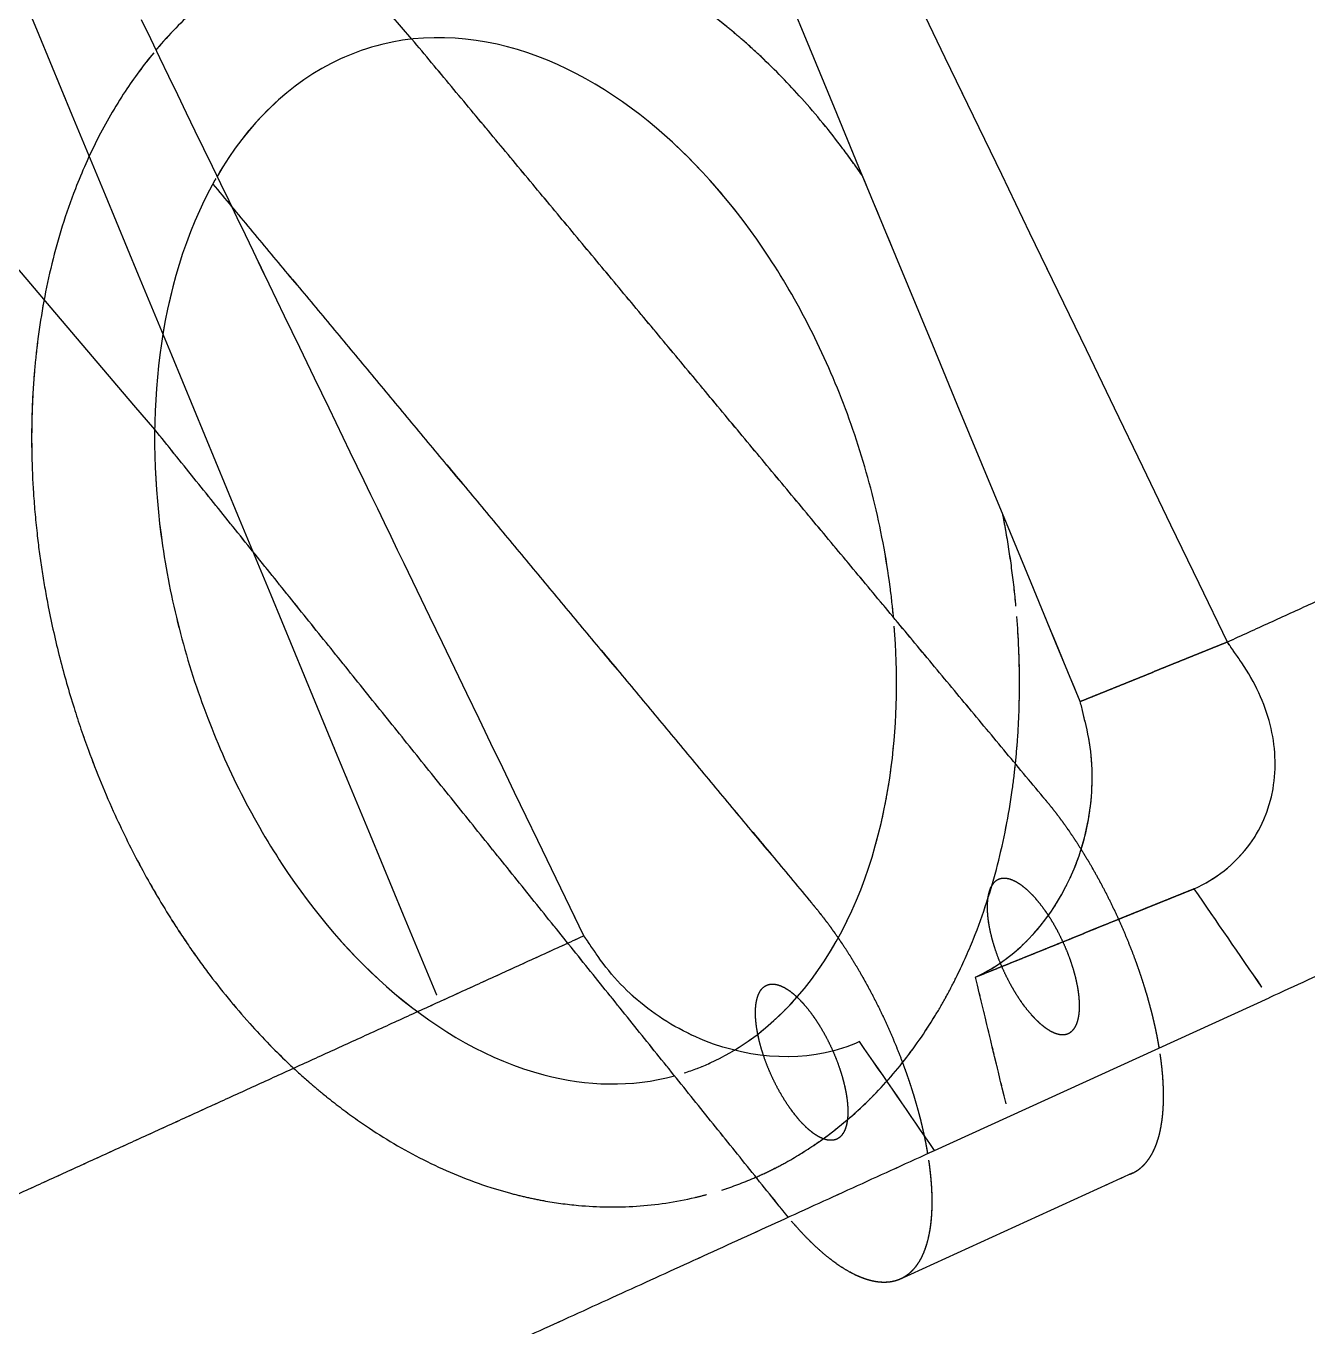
# Model space of a CAD drawing. Extents: x 766778 to 845620, y 133762 to 209800.
# Drawn here: x 801781 to 801989.6, y 192356.1 to 192567.7 of the extents above; entities that cross this region are included whole.
import ezdxf

# ---------------------------------------------------------------- set-up
doc = ezdxf.new("R2010")
doc.units = 0
doc.header["$MEASUREMENT"] = 0
doc.linetypes.add('ACAD_ISO03W100', pattern=[30, 12, -18])
doc.linetypes.add('DASHED', pattern=[0.75, 0.5, -0.25])
doc.layers.get('0').update_dxf_attribs({"color": 1, "linetype": 'CONTINUOUS'})
for name, color, linetype in [('ANCHORS', 255, 'CONTINUOUS'), ('GA', 7, 'CONTINUOUS'), ('Hidden', 253, 'DASHED'), ('HULL SURFACES', 45, 'CONTINUOUS'), ('POCKET', 7, 'CONTINUOUS')]:
    doc.layers.add(name, color=color, linetype=linetype)

# ---------------------------------------------------------------- blocks, each defined once
blk = doc.blocks.new('HAWSEPIPE AND ANCHOR')
at = {"color": 7, "lineweight": 9}
blk.add_line((-39.49, 85.44), (20.34, 85.44), dxfattribs=at)
at = {"layer": 'ANCHORS', "color": 7, "lineweight": 9}
for points, degree in [([(12.39, 142.04), (14.36, 197.75), (16.34, 253.46), (18.32, 309.17)], 3), ([(38.17, 140.89), (36.95, 197.16), (35.72, 253.44), (34.5, 309.71)], 3), ([(-76.89, 140.89), (-77.89, 186.59), (-78.88, 232.3), (-80.49, 306.28)], 3), ([(0.44, 130.38), (-20.68, 207.78), (-41.79, 285.17)], 2), ([(-81.03, 277.17), (-61.01, 203.78), (-40.99, 130.38)], 2), ([(12.39, 142.04), (18.83, 141.75), (25.28, 141.46)], 2), ([(12.39, 142.04), (18.83, 141.75), (25.28, 141.46)], 2), ([(-197.21, 140.89), (-137.05, 140.89), (-76.89, 140.89)], 2), ([(-197.21, 140.89), (-137.05, 140.89), (-76.89, 140.89)], 2), ([(38.17, 140.89), (31.73, 141.17), (25.28, 141.46)], 2), ([(38.17, 140.89), (31.73, 141.17), (25.28, 141.46)], 2), ([(158.49, 140.89), (98.33, 140.89), (38.17, 140.89)], 2), ([(158.49, 140.89), (98.33, 140.89), (38.17, 140.89)], 2), ([(-39.49, 85.44), (-40.74, 92.5), (-41.98, 99.55), (-43.23, 106.61)], 3), ([(-39.49, 85.44), (-40.74, 92.5), (-41.98, 99.55), (-43.23, 106.61)], 3), ([(16.6, 106.61), (9.99, 106.91), (3.37, 107.2)], 2), ([(19.98, 87.5), (18.85, 93.87), (17.73, 100.24), (16.6, 106.61)], 3), ([(19.98, 87.5), (18.85, 93.87), (17.73, 100.24), (16.6, 106.61)], 3), ([(-259.67, 85.44), (-149.58, 85.44), (-39.49, 85.44)], 2), ([(-259.67, 85.44), (-149.58, 85.44), (-39.49, 85.44)], 2), ([(240.52, 85.44), (130.43, 85.44), (20.34, 85.44)], 2), ([(240.52, 85.44), (130.43, 85.44), (20.34, 85.44)], 2), ([(253.57, 30), (141.85, 30), (-253.16, 30)], 2), ([(253.57, 30), (141.85, 30), (-253.16, 30)], 2), ([(253.37, 0), (141.64, 0), (-253.37, 0)], 2)]:
    blk.add_open_spline(points, degree=degree, dxfattribs=at)
for points, knots in [([(2.54, 120.1), (4.52, 122.3), (6.22, 124.7), (9.56, 130.7), (10.91, 134.38), (11.62, 138.07), (11.88, 139.39), (12.13, 140.72), (12.39, 142.04)], [-797.553031, -797.553031, -797.553031, -797.553031, -779.442956, -779.442956, -754.40314, -754.40314, -754.40314, -745.55429, -745.55429, -745.55429, -745.55429]), ([(-43.23, 106.61), (-51.11, 106.61), (-58.94, 110.27), (-67.97, 118.97), (-70.44, 122.28), (-74.22, 129.36), (-75.52, 133.1), (-76.18, 136.85), (-76.42, 138.2), (-76.65, 139.54), (-76.89, 140.89)], [-855.5552, -855.5552, -855.5552, -855.5552, -804.48505, -804.48505, -779.442956, -779.442956, -754.40314, -754.40314, -754.40314, -745.55429, -745.55429, -745.55429, -745.55429]), ([(-43.23, 106.61), (-51.11, 106.61), (-58.94, 110.27), (-67.97, 118.97), (-70.44, 122.28), (-74.22, 129.36), (-75.52, 133.1), (-76.18, 136.85), (-76.42, 138.2), (-76.65, 139.54), (-76.89, 140.89)], [-855.5552, -855.5552, -855.5552, -855.5552, -804.48505, -804.48505, -779.442956, -779.442956, -754.40314, -754.40314, -754.40314, -745.55429, -745.55429, -745.55429, -745.55429]), ([(16.6, 106.61), (24.48, 106.61), (31.02, 110.27), (36.98, 118.97), (38.28, 122.28), (39.57, 129.36), (39.54, 133.1), (38.88, 136.85), (38.65, 138.2), (38.41, 139.54), (38.17, 140.89)], [-855.5552, -855.5552, -855.5552, -855.5552, -804.48505, -804.48505, -779.442956, -779.442956, -754.40314, -754.40314, -754.40314, -745.55429, -745.55429, -745.55429, -745.55429]), ([(16.6, 106.61), (24.48, 106.61), (31.02, 110.27), (36.98, 118.97), (38.28, 122.28), (39.57, 129.36), (39.54, 133.1), (38.88, 136.85), (38.65, 138.2), (38.41, 139.54), (38.17, 140.89)], [-855.5552, -855.5552, -855.5552, -855.5552, -804.48505, -804.48505, -779.442956, -779.442956, -754.40314, -754.40314, -754.40314, -745.55429, -745.55429, -745.55429, -745.55429])]:
    blk.add_open_spline(points, degree=3, knots=knots, dxfattribs=at)
for points, weights, knots in [([(-40.99, 130.38), (-37.17, 117.08), (-38.28, 100.82), (-38.85, 92.44), (-40.74, 85.44)], [1, 0.920064974441, 1, 0.957117861596, 0.960245035912], [1173.268635, 1173.268635, 1173.268635, 1235.663889, 1235.663889, 1269.136598, 1269.136598, 1269.136598]), ([(0.68, 85.44), (2.57, 92.44), (3.14, 100.82), (4.25, 117.08), (0.44, 130.38)], [0.960245035912, 0.957117861596, 1, 0.920064974441, 1], [1326.981686, 1326.981686, 1326.981686, 1360.454396, 1360.454396, 1422.84965, 1422.84965, 1422.84965]), ([(-48.74, 115.16), (-51.75, 126.56), (-56.2, 118.87), (-60.65, 111.18), (-57.65, 99.78), (-54.65, 88.38), (-50.19, 96.07), (-45.74, 103.76), (-48.74, 115.16)], [1, 0.707106781187, 1, 0.707106781187, 1, 0.707106781187, 1, 0.707106781187, 1], [0, 0, 0, 43.196899, 43.196899, 86.393798, 86.393798, 129.590697, 129.590697, 172.787596, 172.787596, 172.787596]), ([(-48.74, 115.16), (-51.75, 126.56), (-56.2, 118.87), (-60.65, 111.18), (-57.65, 99.78), (-54.65, 88.38), (-50.19, 96.07), (-45.74, 103.76), (-48.74, 115.16)], [1, 0.707106781187, 1, 0.707106781187, 1, 0.707106781187, 1, 0.707106781187, 1], [0, 0, 0, 43.196899, 43.196899, 86.393798, 86.393798, 129.590697, 129.590697, 172.787596, 172.787596, 172.787596]), ([(-7.32, 115.16), (-4.31, 103.76), (-8.77, 96.07), (-13.22, 88.38), (-16.23, 99.78), (-19.23, 111.18), (-14.78, 118.87), (-10.32, 126.56), (-7.32, 115.16)], [1, 0.707106781187, 1, 0.707106781187, 1, 0.707106781187, 1, 0.707106781187, 1], [-172.787596, -172.787596, -172.787596, -129.590697, -129.590697, -86.393798, -86.393798, -43.196899, -43.196899, 0, 0, 0]), ([(-7.32, 115.16), (-4.31, 103.76), (-8.77, 96.07), (-13.22, 88.38), (-16.23, 99.78), (-19.23, 111.18), (-14.78, 118.87), (-10.32, 126.56), (-7.32, 115.16)], [1, 0.707106781187, 1, 0.707106781187, 1, 0.707106781187, 1, 0.707106781187, 1], [-172.787596, -172.787596, -172.787596, -129.590697, -129.590697, -86.393798, -86.393798, -43.196899, -43.196899, 0, 0, 0])]:
    blk.add_rational_spline(points, weights, degree=2, knots=knots, dxfattribs=at)
blk.add_rational_spline([(-65.65, 85.44), (-65.87, 86.25), (-66.07, 87.08)], [0.990389738679, 0.994864998408, 1], degree=2, dxfattribs=at)
at = {"layer": 'Hidden', "color": 7, "lineweight": 9}
blk.add_line((-11.78, 68.72), (-53.49, 68.72), dxfattribs=at)
at = {"layer": 'Hidden', "color": 7, "lineweight": 9, "ltscale": 150}
for points in [[(-41.79, 285.17), (-161.87, 695.25, -449.88), (-206.08, 857.29, -449.88)], [(-106.21, 244.8), (-224.34, 659.1, -449.88), (-266.45, 824.57, -449.88)], [(-66.07, 87.08), (-86.14, 165.94), (-106.21, 244.8)]]:
    blk.add_open_spline(points, degree=2, dxfattribs=at)
at = {"layer": 'Hidden', "color": 7, "lineweight": 9}
for points, degree in [([(-102.68, 142.04), (-100.01, 217.1), (-97.35, 292.16), (-94.69, 367.22)], 3), ([(-102.68, 142.04), (-100.01, 217.1), (-97.35, 292.16), (-94.69, 367.22)], 3), ([(-25.76, 87.5), (-24.42, 94.44), (-23.08, 101.38), (-21.74, 108.32)], 3), ([(-25.76, 87.5), (-24.42, 94.44), (-23.08, 101.38), (-21.74, 108.32)], 3), ([(-21.74, 108.32), (-12.15, 107.9), (-2.57, 107.47)], 2), ([(-21.74, 108.32), (-12.15, 107.9), (-2.57, 107.47)], 2), ([(16.6, 106.61), (7.02, 107.04), (-2.57, 107.47)], 2), ([(0.83, 107.32), (-0.87, 107.39), (-2.57, 107.47)], 2)]:
    blk.add_open_spline(points, degree=degree, dxfattribs=at)
at = {"layer": 'Hidden', "color": 7, "lineweight": 9, "ltscale": 150}
for points, knots in [([(-80.93, 300.57), (-83.28, 299.43), (-85.56, 298.16), (-90.31, 295.19), (-92.77, 293.44), (-97.41, 289.74), (-99.61, 287.78), (-104.79, 282.73), (-107.63, 279.54), (-112.83, 272.95), (-115.2, 269.54), (-117.92, 265.18), (-118.47, 264.27), (-119.54, 262.44), (-120.07, 261.53), (-121.6, 258.76), (-122.57, 256.89), (-125.33, 251.24), (-126.98, 247.42), (-129.28, 241.36), (-130.05, 239.15), (-131.38, 235.08), (-131.94, 233.22), (-132.99, 229.49), (-133.48, 227.61), (-134.59, 222.96), (-135.17, 220.18), (-136.18, 214.61), (-136.6, 211.82), (-137.25, 206.62), (-137.49, 204.22), (-137.67, 201.81)], [1243.618412, 1243.618412, 1243.618412, 1243.618412, 1255.431724, 1255.431724, 1269.263858, 1269.263858, 1283.095992, 1283.095992, 1303.645886, 1303.645886, 1324.195781, 1324.195781, 1329.552134, 1329.552134, 1334.908487, 1334.908487, 1345.621193, 1345.621193, 1367.046605, 1367.046605, 1379.254997, 1379.254997, 1389.494455, 1389.494455, 1399.733912, 1399.733912, 1414.816923, 1414.816923, 1429.899933, 1429.899933, 1442.823703, 1442.823703, 1442.823703, 1442.823703]), ([(-80.26, 277.74), (-80.33, 277.69), (-80.41, 277.63), (-88.46, 271.78), (-95.13, 263.95), (-105.56, 247.19), (-109.53, 238.07), (-113.8, 224.14), (-114.95, 219.41), (-116.74, 209.89), (-117.36, 205.09), (-117.73, 200.3), (-118.09, 195.51), (-118.19, 190.71), (-117.86, 181.19), (-117.42, 176.45), (-115.27, 162.53), (-112.68, 153.41), (-104.8, 136.65), (-99.32, 128.82), (-86.59, 118.42), (-80.08, 115.22), (-72.93, 114.04)], [1263.184811, 1263.184811, 1263.184811, 1263.184811, 1263.729597, 1263.729597, 1324.277512, 1324.277512, 1383.442572, 1383.442572, 1413.131332, 1413.131332, 1442.823703, 1442.823703, 1442.823703, 1472.516074, 1472.516074, 1502.204834, 1502.204834, 1561.369894, 1561.369894, 1621.917808, 1621.917808, 1669.877587, 1669.877587, 1669.877587, 1669.877587]), ([(-137.67, 201.81), (-137.96, 198.01), (-138.1, 194.2), (-138.1, 187.23), (-138, 184.06), (-137.59, 177.74), (-137.27, 174.58), (-136.62, 169.67), (-136.35, 167.92), (-135.73, 164.41), (-135.39, 162.66), (-134.25, 157.41), (-133.33, 153.93), (-131.31, 147.45), (-130.24, 144.46), (-128.53, 140.27), (-128, 139.03), (-127.02, 136.88), (-126.58, 135.96), (-125.68, 134.13), (-125.21, 133.21), (-123.76, 130.48), (-122.72, 128.67), (-119.74, 123.87), (-117.65, 120.91), (-113.02, 115.22), (-110.47, 112.49), (-106.88, 109.23), (-106.09, 108.53), (-104.55, 107.26), (-103.81, 106.67), (-102.3, 105.52), (-101.54, 104.96), (-99.19, 103.33), (-97.58, 102.31), (-93.2, 99.81), (-90.35, 98.46), (-84.39, 96.19), (-81.28, 95.29), (-77.45, 94.52), (-76.82, 94.41), (-76.19, 94.3)], [1442.823703, 1442.823703, 1442.823703, 1442.823703, 1463.271666, 1463.271666, 1480.309376, 1480.309376, 1497.347085, 1497.347085, 1506.870436, 1506.870436, 1516.393788, 1516.393788, 1535.44049, 1535.44049, 1552.096677, 1552.096677, 1559.088473, 1559.088473, 1564.369566, 1564.369566, 1569.650658, 1569.650658, 1580.212843, 1580.212843, 1598.176497, 1598.176497, 1616.140152, 1616.140152, 1621.120556, 1621.120556, 1625.516679, 1625.516679, 1629.912802, 1629.912802, 1638.705047, 1638.705047, 1652.908694, 1652.908694, 1667.11234, 1667.11234, 1669.877587, 1669.877587, 1669.877587, 1669.877587])]:
    blk.add_open_spline(points, degree=3, knots=knots, dxfattribs=at)
at = {"layer": 'Hidden', "color": 7, "lineweight": 9}
for points, knots in [([(-71.28, 113.8), (-69.81, 113.63), (-68.31, 113.53), (-66.79, 113.53), (-57.2, 113.53), (-48.01, 117.13), (-31.93, 128.82), (-25.26, 136.65), (-15.96, 151.6), (-12.66, 158.58), (-10.05, 165.74)], [1673.543918, 1673.543918, 1673.543918, 1673.543918, 1683.29432, 1683.29432, 1683.29432, 1744.670832, 1744.670832, 1805.218746, 1805.218746, 1851.441707, 1851.441707, 1851.441707, 1851.441707]), ([(-73.66, 93.94), (-71.82, 93.72), (-69.96, 93.59), (-67.09, 93.53), (-66.09, 93.53), (-64.1, 93.59), (-63.12, 93.64), (-60.17, 93.88), (-58.23, 94.13), (-53.12, 95.05), (-50.01, 95.87), (-44.02, 97.93), (-41.13, 99.17), (-35.59, 101.98), (-32.93, 103.56), (-29.4, 105.94), (-28.43, 106.63), (-26.53, 108.04), (-25.6, 108.76), (-22.87, 110.98), (-21.13, 112.52), (-16.35, 117.07), (-13.49, 120.21), (-8.25, 126.71), (-5.86, 130.07), (-2.87, 134.75), (-2.09, 136.03), (-0.59, 138.6), (0.14, 139.89), (2.25, 143.81), (3.55, 146.45), (6.23, 152.35), (7.55, 155.62), (8.75, 158.9)], [1673.543918, 1673.543918, 1673.543918, 1673.543918, 1681.4649, 1681.4649, 1685.667012, 1685.667012, 1689.869125, 1689.869125, 1698.273349, 1698.273349, 1712.344034, 1712.344034, 1726.41472, 1726.41472, 1740.485405, 1740.485405, 1745.954522, 1745.954522, 1751.423639, 1751.423639, 1762.361873, 1762.361873, 1782.729492, 1782.729492, 1803.09711, 1803.09711, 1810.633693, 1810.633693, 1818.170276, 1818.170276, 1833.243441, 1833.243441, 1851.441707, 1851.441707, 1851.441707, 1851.441707]), ([(-21.74, 108.32), (-13.86, 108.32), (-5.98, 111.92), (3.17, 120.48), (5.68, 123.74), (9.56, 130.7), (10.91, 134.38), (11.62, 138.07), (11.88, 139.39), (12.13, 140.72), (12.39, 142.04)], [-855.5552, -855.5552, -855.5552, -855.5552, -804.48505, -804.48505, -779.442956, -779.442956, -754.40314, -754.40314, -754.40314, -745.55429, -745.55429, -745.55429, -745.55429]), ([(-21.74, 108.32), (-13.86, 108.32), (-5.98, 111.92), (0.72, 118.19), (1.26, 118.73), (1.79, 119.29)], [-855.5552, -855.5552, -855.5552, -855.5552, -804.48505, -804.48505, -799.805198, -799.805198, -799.805198, -799.805198])]:
    blk.add_open_spline(points, degree=3, knots=knots, dxfattribs=at)
at = {"layer": 'Hidden', "color": 7, "lineweight": 9, "ltscale": 150}
blk.add_rational_spline([(-41.02, 84.42), (-42.57, 79.07), (-44.73, 75.34), (-50.07, 66.12), (-56.38, 69.58), (-62.03, 72.69), (-65.43, 84.64)], [0.960959239448, 0.966118535323, 1, 0.920064974441, 1, 0.927746128115, 0.986113894639], degree=2, knots=[1271.61213, 1271.61213, 1271.61213, 1298.059142, 1298.059142, 1360.454396, 1360.454396, 1416.853936, 1416.853936, 1416.853936], dxfattribs=at)
at = {"layer": 'Hidden', "color": 7, "lineweight": 9}
blk.add_rational_spline([(-12.19, 68.73), (-7.33, 68.39), (-3.31, 75.34), (-1.13, 79.1), (0.43, 84.52)], [0.971541486515, 0.938585201229, 1, 0.965803939064, 0.960865905516], degree=2, knots=[1250.120308, 1250.120308, 1250.120308, 1298.059142, 1298.059142, 1324.75172, 1324.75172, 1324.75172], dxfattribs=at)
at = {"layer": 'HULL SURFACES', "color": 7, "lineweight": 9}
for points, knots in [([(15.66, 234.35), (15.64, 234.47), (15.62, 234.59), (15.3, 236.43), (14.96, 238.14), (13.83, 243.28), (12.94, 246.69), (10.94, 253.08), (9.88, 256.06), (8.18, 260.22), (7.66, 261.44), (6.73, 263.49), (6.34, 264.32), (5.53, 265.98), (5.12, 266.81), (3.83, 269.28), (2.91, 270.92), (0.09, 275.62), (-1.97, 278.64), (-6.56, 284.46), (-9.09, 287.25), (-12.95, 290.88), (-14.05, 291.86), (-15.8, 293.3), (-16.41, 293.79), (-17.65, 294.75), (-18.28, 295.22), (-20.2, 296.59), (-21.52, 297.47), (-25.56, 299.93), (-28.38, 301.38), (-34.3, 303.84), (-37.4, 304.84), (-43.82, 306.32), (-47.13, 306.8), (-51.39, 307.03), (-52.28, 307.05), (-53.89, 307.07), (-54.62, 307.06), (-56.06, 307.02), (-56.78, 306.98), (-58.92, 306.84), (-60.34, 306.69), (-64.93, 306.05), (-68.03, 305.36), (-74.03, 303.55), (-76.93, 302.44), (-79.94, 301.05), (-80.16, 300.94), (-80.37, 300.84)], [1025.783403, 1025.783403, 1025.783403, 1025.783403, 1026.428164, 1026.428164, 1035.751231, 1035.751231, 1054.397363, 1054.397363, 1070.984846, 1070.984846, 1077.890873, 1077.890873, 1082.658896, 1082.658896, 1087.42692, 1087.42692, 1096.962966, 1096.962966, 1115.168416, 1115.168416, 1133.373866, 1133.373866, 1140.336027, 1140.336027, 1143.981132, 1143.981132, 1147.626237, 1147.626237, 1154.916447, 1154.916447, 1169.275657, 1169.275657, 1183.634867, 1183.634867, 1197.994077, 1197.994077, 1201.740465, 1201.740465, 1204.789179, 1204.789179, 1207.837893, 1207.837893, 1213.935322, 1213.935322, 1227.767456, 1227.767456, 1241.59959, 1241.59959, 1242.689251, 1242.689251, 1242.689251, 1242.689251]), ([(-9.57, 167.07), (-9.02, 168.64), (-8.51, 170.22), (-6.59, 176.45), (-5.44, 181.19), (-3.66, 190.71), (-3.03, 195.51), (-2.66, 200.3), (-2.3, 205.09), (-2.2, 209.89), (-2.53, 219.41), (-2.97, 224.14), (-5.13, 238.07), (-7.71, 247.19), (-15.59, 263.95), (-21.07, 271.78), (-35.37, 283.47), (-44.02, 287.06), (-53.61, 287.06), (-62.95, 287.06), (-71.93, 283.64), (-79.88, 278.01)], [892.413097, 892.413097, 892.413097, 892.413097, 902.501338, 902.501338, 932.190098, 932.190098, 961.882469, 961.882469, 961.882469, 991.574839, 991.574839, 1021.263599, 1021.263599, 1080.428659, 1080.428659, 1140.976574, 1140.976574, 1202.353086, 1202.353086, 1202.353086, 1262.218067, 1262.218067, 1262.218067, 1262.218067])]:
    blk.add_open_spline(points, degree=3, knots=knots, dxfattribs=at)
at = {"layer": 'POCKET', "color": 7, "lineweight": 9}
blk.add_open_spline([(9.3, 160.45), (9.99, 162.43), (10.64, 164.42), (11.85, 168.4), (12.41, 170.4), (13.14, 173.26), (13.35, 174.1), (13.55, 174.95)], degree=3, knots=[892.413097, 892.413097, 892.413097, 892.413097, 903.36919, 903.36919, 914.325282, 914.325282, 918.945226, 918.945226, 918.945226, 918.945226], dxfattribs=at)
blk = doc.blocks.new('bl2')
at = {"layer": 'GA', "color": 252, "lineweight": 0, "ltscale": 0.25}
blk.add_open_spline([(803136.95, 192478.74), (803136.81, 192494.72), (803136.22, 192510.78), (803133.91, 192542.67), (803132.17, 192558.64), (803128.44, 192582.36), (803127, 192590.24), (803123.7, 192605.94), (803121.84, 192613.73), (803117.65, 192629.22), (803115.33, 192636.87), (803110.19, 192652.1), (803107.41, 192659.56), (803104.39, 192667.02), (803102.56, 192671.52), (803100.66, 192676), (803096.67, 192684.86), (803094.58, 192689.24), (803090.18, 192697.91), (803087.88, 192702.19), (803083, 192710.61), (803080.45, 192714.73), (803072.34, 192726.94), (803066.51, 192734.59), (803056.92, 192745.67), (803053.64, 192749.25), (803046.86, 192756.23), (803043.38, 192759.63), (803039.83, 192762.95), (803035.59, 192766.92), (803031.22, 192770.79), (803022.37, 192778.32), (803017.84, 192782.01), (803008.7, 192789.18), (803004.05, 192792.7), (802994.66, 192799.56), (802989.91, 192802.93), (802975.55, 192812.8), (802965.74, 192819.14), (802945.96, 192831.31), (802935.89, 192837.2), (802925.74, 192842.85), (802912.83, 192850.06), (802899.86, 192856.86), (802873.35, 192869.92), (802860.01, 192876.09), (802832.97, 192887.87), (802819.33, 192893.46), (802791.88, 192904.16), (802778.04, 192909.28), (802764.16, 192914.2), (802754.61, 192917.58), (802745.03, 192920.88), (802725.81, 192927.31), (802716.18, 192930.45), (802687.27, 192939.66), (802667.76, 192945.58), (802628.94, 192956.85), (802609.33, 192962.29), (802570.23, 192972.64), (802550.51, 192977.62), (802530.84, 192982.33), (802489.57, 192992.21), (802448.1, 193001), (802364.68, 193016.66), (802322.84, 193023.5), (802280.84, 193029.49), (802268.74, 193031.22), (802256.64, 193032.87), (802232.41, 193036.03), (802220.28, 193037.53), (802196.02, 193040.4), (802183.88, 193041.76), (802159.58, 193044.35), (802147.43, 193045.58), (802123.11, 193047.93), (802110.94, 193049.05), (802086.61, 193051.2), (802074.43, 193052.22), (802050.08, 193054.2), (802037.9, 193055.16), (802013.54, 193057), (802001.36, 193057.9), (801989.17, 193058.77), (801970.1, 193060.13), (801951.02, 193061.44), (801912.86, 193063.94), (801893.78, 193065.13), (801855.61, 193067.42), (801836.52, 193068.51), (801798.33, 193070.58), (801779.23, 193071.56), (801741.04, 193073.42), (801721.94, 193074.29), (801683.73, 193075.91), (801664.62, 193076.66), (801607.3, 193078.73), (801569.07, 193079.85), (801530.84, 193080.68), (801364.13, 193084.26), (801197.45, 193082.02), (801030.84, 193076.05), (800863.94, 193070.08), (800697.28, 193060.37), (800530.84, 193046.69), (800363.98, 193032.98), (800197.17, 193015.27), (800030.84, 192996.34), (799864.06, 192977.37), (799697.41, 192957.14), (799530.84, 192936.48), (799364.14, 192915.81), (799197.51, 192894.72), (799030.84, 192873.85), (798864.22, 192852.99), (798697.57, 192832.36), (798530.84, 192812.4), (798364.21, 192792.44), (798197.5, 192773.15), (798030.84, 192753.52), (797947.51, 192743.7), (797864.19, 192733.79), (797697.54, 192714.13), (797614.2, 192704.37), (797530.84, 192694.84), (797364.26, 192675.8), (797197.57, 192657.69), (797030.84, 192640.05), (796864.23, 192622.42), (796697.57, 192605.27), (796530.84, 192588.9), (796364.25, 192572.54), (796197.57, 192556.96), (796030.84, 192542.19), (795864.21, 192527.43), (795697.51, 192513.48), (795530.84, 192499.29), (795364.18, 192485.11), (795197.54, 192470.69), (795030.84, 192457.12), (794864.25, 192443.56), (794697.58, 192430.85), (794530.84, 192419.47), (794364.23, 192408.1), (794197.53, 192398.05), (794030.84, 192388.05), (793864.16, 192378.05), (793697.47, 192368.09), (793530.84, 192357.33), (793364.11, 192346.56), (793197.44, 192334.98), (793030.84, 192322.47), (792864.15, 192309.96), (792697.53, 192296.52), (792530.84, 192284.1), (792364.25, 192271.69), (792197.57, 192260.3), (792030.84, 192250.13), (791864.23, 192239.97), (791697.54, 192231.02), (791530.84, 192222.53), (791485.71, 192220.24), (791440.57, 192217.97), (791350.3, 192213.52), (791305.16, 192211.33), (791169.75, 192204.87), (791079.46, 192200.71), (790989.17, 192196.65), (790929.78, 192193.98), (790870.39, 192191.35), (790751.6, 192186.11), (790692.2, 192183.5), (790514.02, 192175.64), (790395.23, 192170.36), (790276.46, 192164.91), (787981.99, 192164.97), (785687.53, 192165.03), (783393.07, 192165.08), (783324.69, 192165.55), (783256.31, 192166), (783119.55, 192166.84), (783051.17, 192167.24), (782914.41, 192168.01), (782846.03, 192168.39), (782743.45, 192168.96), (782709.26, 192169.16), (782640.88, 192169.56), (782606.69, 192169.78), (782572.5, 192170.01), (782527.36, 192170.31), (782482.22, 192170.64), (782391.95, 192171.37), (782346.81, 192171.77), (782256.53, 192172.61), (782211.39, 192173.07), (782121.11, 192174.01), (782075.98, 192174.5), (782030.84, 192175), (781864.17, 192176.85), (781697.51, 192178.79), (781530.84, 192180.46), (781364.17, 192182.13), (781197.5, 192183.53), (781030.84, 192185.45), (780864.16, 192187.37), (780697.49, 192189.81), (780530.84, 192193.29), (780364.15, 192196.78), (780197.47, 192201.3), (780030.84, 192206.91), (779864.14, 192212.52), (779697.47, 192219.22), (779530.84, 192226.42), (779364.15, 192233.62), (779197.49, 192241.34), (779030.84, 192249.13), (778864.17, 192256.92), (778697.5, 192264.78), (778530.84, 192272.71), (778364.17, 192280.63), (778197.5, 192288.62), (778030.84, 192296.77), (777864.16, 192304.92), (777697.49, 192313.22), (777530.84, 192321.83), (777364.15, 192330.44), (777197.49, 192339.36), (777030.84, 192348.58), (776864.16, 192357.81), (776697.49, 192367.35), (776530.84, 192377.01), (776364.16, 192386.67), (776197.5, 192396.46), (776030.84, 192406.29), (775864.17, 192416.13), (775697.5, 192426.01), (775530.84, 192435.89), (775364.17, 192445.78), (775197.5, 192455.68), (775030.84, 192465.61), (774864.17, 192475.54), (774697.5, 192485.5), (774530.84, 192495.54), (774364.17, 192505.57), (774197.5, 192515.68), (774030.84, 192525.89), (773864.17, 192536.11), (773697.5, 192546.42), (773530.84, 192556.78), (773492.64, 192559.16), (773454.45, 192561.54), (773378.06, 192566.3), (773339.86, 192568.68), (773263.47, 192573.45), (773225.28, 192575.84), (773167.99, 192579.42), (773148.89, 192580.62), (773110.7, 192583.01), (773091.6, 192584.2), (773072.5, 192585.4), (773048.2, 192586.92), (773023.89, 192588.44), (772975.28, 192591.48), (772950.98, 192593.01), (772902.36, 192596.05), (772878.06, 192597.58), (772829.45, 192600.62), (772805.14, 192602.15), (772780.84, 192603.67), (772741.48, 192606.14), (772702.13, 192608.61), (772643.1, 192612.31), (772623.42, 192613.55), (772584.07, 192616.02), (772564.39, 192617.25), (772544.71, 192618.48), (772529.2, 192619.46), (772513.68, 192620.43), (772482.65, 192622.38), (772467.14, 192623.35), (772420.6, 192626.27), (772389.57, 192628.22), (772358.54, 192630.16), (772293.72, 192634.23), (772228.9, 192638.3), (772164.08, 192642.39), (772148.8, 192643.36), (772133.52, 192644.32), (772102.97, 192646.26), (772087.69, 192647.23), (772057.13, 192649.18), (772041.85, 192650.15), (772018.94, 192651.63), (772011.3, 192652.12), (771996.02, 192653.1), (771988.38, 192653.6), (771980.75, 192654.09), (771971.02, 192654.72), (771961.3, 192655.36), (771941.85, 192656.64), (771932.13, 192657.28), (771912.69, 192658.58), (771902.96, 192659.24), (771883.52, 192660.57), (771873.8, 192661.24), (771864.08, 192661.92), (771854.35, 192662.6), (771844.63, 192663.29), (771830.04, 192664.34), (771825.18, 192664.69), (771815.46, 192665.4), (771810.6, 192665.75), (771800.88, 192666.48), (771796.01, 192666.84), (771786.29, 192667.57), (771781.43, 192667.94), (771766.85, 192669.05), (771757.13, 192669.8), (771747.41, 192670.56), (771739.77, 192671.15), (771732.13, 192671.76), (771716.85, 192672.96), (771709.21, 192673.57), (771686.29, 192675.41), (771671.01, 192676.66), (771640.45, 192679.18), (771625.17, 192680.45), (771594.62, 192683.05), (771579.35, 192684.37), (771564.08, 192685.71), (771497.37, 192691.57), (771430.69, 192697.89), (771364.08, 192704.73), (771297.34, 192711.59), (771230.68, 192718.96), (771164.08, 192727.09), (771148.79, 192728.95), (771133.5, 192730.85), (771110.57, 192733.76), (771102.93, 192734.73), (771087.65, 192736.69), (771080.01, 192737.68), (771064.74, 192739.67), (771057.1, 192740.67), (771041.83, 192742.68), (771034.19, 192743.69), (771018.92, 192745.72), (771011.28, 192746.74), (770996.01, 192748.79), (770988.38, 192749.81), (770980.75, 192750.84), (770975.88, 192751.5), (770971.02, 192752.16), (770961.29, 192753.47), (770956.43, 192754.13), (770946.71, 192755.45), (770941.84, 192756.11), (770932.12, 192757.44), (770927.26, 192758.11), (770917.54, 192759.45), (770912.68, 192760.12), (770902.95, 192761.46), (770898.09, 192762.14), (770888.37, 192763.5), (770883.51, 192764.18), (770873.8, 192765.55), (770868.94, 192766.23), (770864.08, 192766.92), (770859.56, 192767.57), (770855.03, 192768.21), (770845.99, 192769.51), (770841.47, 192770.17), (770832.42, 192771.5), (770827.9, 192772.17), (770818.87, 192773.53), (770814.35, 192774.22), (770791.58, 192777.76), (770773.93, 192780.69), (770755.75, 192783.9), (770745.79, 192785.66), (770735.83, 192787.47), (770715.95, 192791.21), (770706.02, 192793.14), (770686.34, 192797.11), (770676.15, 192799.25), (770661.53, 192802.52), (770656.51, 192803.68), (770646.83, 192806.02), (770641.72, 192807.32), (770636.95, 192808.65)], degree=3, knots=[0, 0, 0, 0, 47.955401, 47.955401, 95.939036, 95.939036, 119.98911, 119.98911, 144.053794, 144.053794, 168.147186, 168.147186, 192.287828, 192.287828, 192.287828, 206.832256, 206.832256, 221.384412, 221.384412, 235.948829, 235.948829, 250.521945, 250.521945, 279.838646, 279.838646, 294.414586, 294.414586, 308.980399, 308.980399, 308.980399, 326.4381, 326.4381, 343.901306, 343.901306, 361.366669, 361.366669, 378.835042, 378.835042, 413.708967, 413.708967, 448.604292, 448.604292, 448.604292, 492.919359, 492.919359, 537.163616, 537.163616, 581.335149, 581.335149, 625.46499, 625.46499, 625.46499, 655.912724, 655.912724, 686.362301, 686.362301, 747.078107, 747.078107, 807.854559, 807.854559, 868.643703, 868.643703, 868.643703, 995.911499, 995.911499, 1123.168364, 1123.168364, 1123.168364, 1159.816371, 1159.816371, 1196.465362, 1196.465362, 1233.115224, 1233.115224, 1269.76601, 1269.76601, 1306.415504, 1306.415504, 1343.065521, 1343.065521, 1379.715738, 1379.715738, 1416.366183, 1416.366183, 1416.366183, 1473.727814, 1473.727814, 1531.089825, 1531.089825, 1588.452174, 1588.452174, 1645.814859, 1645.814859, 1703.178313, 1703.178313, 1760.542146, 1760.542146, 1875.269624, 1875.269624, 1875.269624, 2375.429893, 2375.429893, 2375.429893, 2876.380445, 2876.380445, 2876.380445, 3378.954006, 3378.954006, 3378.954006, 3882.529073, 3882.529073, 3882.529073, 4386.436611, 4386.436611, 4386.436611, 4890.20026, 4890.20026, 4890.20026, 5393.656163, 5393.656163, 5393.656163, 5645.371669, 5645.371669, 5897.087171, 5897.087171, 5897.087171, 6400.08409, 6400.08409, 6400.08409, 6902.695488, 6902.695488, 6902.695488, 7404.876295, 7404.876295, 7404.876295, 7906.714252, 7906.714252, 7906.714252, 8408.491243, 8408.491243, 8408.491243, 8909.913773, 8909.913773, 8909.913773, 9410.903561, 9410.903561, 9410.903561, 9911.84798, 9911.84798, 9911.84798, 10413.065604, 10413.065604, 10413.065604, 10914.53812, 10914.53812, 10914.53812, 11415.698112, 11415.698112, 11415.698112, 11916.463637, 11916.463637, 11916.463637, 12052.035068, 12052.035068, 12187.60656, 12187.60656, 12458.749531, 12458.749531, 12458.749531, 12637.104674, 12637.104674, 12815.459856, 12815.459856, 13172.170208, 13172.170208, 13172.170208, 20055.559359, 20055.559359, 20055.559359, 20260.703828, 20260.703828, 20465.848315, 20465.848315, 20670.992812, 20670.992812, 20773.565064, 20773.565064, 20876.137317, 20876.137317, 20876.137317, 21011.559819, 21011.559819, 21146.982367, 21146.982367, 21282.404943, 21282.404943, 21417.827555, 21417.827555, 21417.827555, 21917.857426, 21917.857426, 21917.857426, 22417.882711, 22417.882711, 22417.882711, 22917.948027, 22917.948027, 22917.948027, 23418.140334, 23418.140334, 23418.140334, 23918.524652, 23918.524652, 23918.524652, 24419.040767, 24419.040767, 24419.040767, 24919.596289, 24919.596289, 24919.596289, 25420.175114, 25420.175114, 25420.175114, 25920.802865, 25920.802865, 25920.802865, 26421.518929, 26421.518929, 26421.518929, 26922.326401, 26922.326401, 26922.326401, 27423.183292, 27423.183292, 27423.183292, 27924.058911, 27924.058911, 27924.058911, 28424.941274, 28424.941274, 28424.941274, 28925.835898, 28925.835898, 28925.835898, 29426.75674, 29426.75674, 29426.75674, 29927.709944, 29927.709944, 29927.709944, 30042.516346, 30042.516346, 30157.322748, 30157.322748, 30272.12915, 30272.12915, 30329.532352, 30329.532352, 30386.935553, 30386.935553, 30386.935553, 30459.995239, 30459.995239, 30533.054926, 30533.054926, 30606.114612, 30606.114612, 30679.174299, 30679.174299, 30679.174299, 30797.469546, 30797.469546, 30856.61717, 30856.61717, 30915.764794, 30915.764794, 30915.764794, 30962.399312, 30962.399312, 31009.033829, 31009.033829, 31102.302865, 31102.302865, 31102.302865, 31297.146604, 31297.146604, 31297.146604, 31343.073197, 31343.073197, 31388.999791, 31388.999791, 31434.926387, 31434.926387, 31457.889686, 31457.889686, 31480.852985, 31480.852985, 31480.852985, 31510.085322, 31510.085322, 31539.317661, 31539.317661, 31568.550012, 31568.550012, 31597.782373, 31597.782373, 31597.782373, 31627.028881, 31627.028881, 31641.652146, 31641.652146, 31656.275415, 31656.275415, 31670.898686, 31670.898686, 31685.521961, 31685.521961, 31714.768509, 31714.768509, 31714.768509, 31737.763345, 31737.763345, 31760.758188, 31760.758188, 31806.747871, 31806.747871, 31852.737607, 31852.737607, 31898.727392, 31898.727392, 31898.727392, 32099.63376, 32099.63376, 32099.63376, 32300.885281, 32300.885281, 32300.885281, 32347.101988, 32347.101988, 32370.210457, 32370.210457, 32393.318943, 32393.318943, 32416.427407, 32416.427407, 32439.535881, 32439.535881, 32462.64436, 32462.64436, 32485.752844, 32485.752844, 32485.752844, 32500.474089, 32500.474089, 32515.195334, 32515.195334, 32529.916581, 32529.916581, 32544.637829, 32544.637829, 32559.359088, 32559.359088, 32574.080349, 32574.080349, 32588.801614, 32588.801614, 32603.522883, 32603.522883, 32603.522883, 32617.158206, 32617.158206, 32630.793535, 32630.793535, 32644.428901, 32644.428901, 32658.064301, 32658.064301, 32713.184785, 32713.184785, 32713.184785, 32743.757639, 32743.757639, 32774.331186, 32774.331186, 32804.453031, 32804.453031, 32819.607737, 32819.607737, 32834.571643, 32834.571643, 32834.571643, 32834.571643], dxfattribs=at)
at = {"color": 252, "linetype": 'ACAD_ISO03W100', "ltscale": 20, "rotation": 24.52717888138489}
blk.add_blockref('HAWSEPIPE AND ANCHOR', (802000.21, 192323.45), dxfattribs=at)
blk = doc.blocks.new('B')
at = {"color": 252, "linetype": 'ACAD_ISO03W100', "ltscale": 20}
blk.add_blockref('bl2', (0, 0), dxfattribs=at)

msp = doc.modelspace()

# ---------------------------------------------------------------- linework, layer by layer
at = {"color": 252, "linetype": 'ACAD_ISO03W100', "ltscale": 20}
for p, q in [((801928.81515, 192384.78394), (801983.24892, 192409.62202)), ((801960.96782, 192381.07294), (801923.02098, 192363.76591))]:
    msp.add_line(p, q, dxfattribs=at)
for points, degree in [([(801843.8109, 192565.53523), (801564.34017, 192888.76373, -449.885), (801456.85247, 193017.83044, -449.885)], 2), ([(801801.97118, 192502.06566), (801522.50813, 192829.9449, -449.885), (801415.50735, 192963.00629, -449.885)], 2), ([(801976.45576, 192467.46708), (801951.97947, 192518.15645), (801927.50317, 192568.84583), (801903.02688, 192619.53521)], 3), ([(801847.8396, 192410.04573), (801819.10387, 192479.43755), (801790.36814, 192548.82937), (801761.6324, 192618.22119)], 3), ([(801847.8396, 192410.04573), (801819.10387, 192479.43755), (801790.36814, 192548.82937), (801761.6324, 192618.22119)], 3), ([(801952.51993, 192457.81128), (801931.19168, 192509.31531), (801909.86343, 192560.81934), (801888.53518, 192612.32337)], 3), ([(801871.77543, 192419.70152), (801851.89529, 192460.87247), (801832.01515, 192502.04341), (801799.83986, 192568.67709)], 3), ([(801946.48506, 192442.24842), (801895.14798, 192503.89182), (801843.8109, 192565.53523)], 2), ([(801811.43126, 192541.96927), (801860.1157, 192483.51105), (801908.80014, 192425.05282)], 2), ([(802085.91501, 192517.41325), (802031.18538, 192492.44017), (801976.45576, 192467.46708)], 2), ([(802085.91501, 192517.41325), (802031.18538, 192492.44017), (801976.45576, 192467.46708)], 2), ([(801903.95505, 192375.24308), (801852.96312, 192438.65437), (801801.97118, 192502.06566)], 2), ([(802183.55948, 192501.02358), (802083.4042, 192455.3228), (801983.24892, 192409.62202)], 2), ([(802183.55948, 192501.02358), (802083.4042, 192455.3228), (801983.24892, 192409.62202)], 2), ([(801976.45576, 192467.46708), (801970.4718, 192465.05313), (801964.48784, 192462.63918)], 2), ([(801976.45576, 192467.46708), (801970.4718, 192465.05313), (801964.48784, 192462.63918)], 2), ([(801952.51993, 192457.81128), (801958.50389, 192460.22523), (801964.48784, 192462.63918)], 2), ([(801952.51993, 192457.81128), (801958.50389, 192460.22523), (801964.48784, 192462.63918)], 2), ([(802218.45455, 192456.00141), (802116.80996, 192409.62106), (801757.44241, 192245.64191)], 2), ([(802218.45455, 192456.00141), (802116.80996, 192409.62106), (801757.44241, 192245.64191)], 2), ([(802230.72029, 192428.62771), (802129.07569, 192382.24735), (801769.70814, 192218.26821)], 2), ([(801971.06264, 192427.33126), (801962.16419, 192423.74159), (801953.26573, 192420.15192)], 2), ([(801971.06264, 192427.33126), (801964.91914, 192424.85295), (801958.77564, 192422.37464)], 2), ([(801982.06346, 192411.34475), (801978.39652, 192416.67358), (801974.72958, 192422.00242), (801971.06264, 192427.33126)], 3), ([(801982.06346, 192411.34475), (801978.39652, 192416.67358), (801974.72958, 192422.00242), (801971.06264, 192427.33126)], 3), ([(801762.31618, 192369.75535), (801817.04581, 192394.72844), (801871.77543, 192419.70152)], 2), ([(801762.31618, 192369.75535), (801817.04581, 192394.72844), (801871.77543, 192419.70152)], 2), ([(801935.46881, 192412.97258), (801944.36727, 192416.56225), (801953.26573, 192420.15192)], 2), ([(801935.46881, 192412.97258), (801944.36727, 192416.56225), (801953.26573, 192420.15192)], 2), ([(801956.42174, 192421.42506), (801954.84373, 192420.78849), (801953.26573, 192420.15192)], 2), ([(801940.45456, 192392.35863), (801938.79264, 192399.22995), (801937.13073, 192406.10127), (801935.46881, 192412.97258)], 3), ([(801940.45456, 192392.35863), (801938.79264, 192399.22995), (801937.13073, 192406.10127), (801935.46881, 192412.97258)], 3), ([(801928.81515, 192384.78394), (801924.75306, 192390.68701), (801920.69097, 192396.59009), (801916.62888, 192402.49317)], 3), ([(801928.81515, 192384.78394), (801924.75306, 192390.68701), (801920.69097, 192396.59009), (801916.62888, 192402.49317)], 3), ([(801728.50459, 192293.38238), (801828.65987, 192339.08316), (801928.81515, 192384.78394)], 2), ([(801728.50459, 192293.38238), (801828.65987, 192339.08316), (801928.81515, 192384.78394)], 2)]:
    msp.add_open_spline(points, degree=degree, dxfattribs=at)
for points, knots in [([(801917.17818, 192543.15549), (801917.11007, 192543.25493), (801917.0418, 192543.3543), (801915.98411, 192544.88951), (801914.96361, 192546.30972), (801911.80715, 192550.51581), (801909.57633, 192553.24732), (801905.11283, 192558.23027), (801902.9075, 192560.50144), (801899.63065, 192563.58712), (801898.64863, 192564.47809), (801896.95634, 192565.95461), (801896.25608, 192566.54934), (801894.83246, 192567.72464), (801894.10998, 192568.30448), (801891.91015, 192570.01836), (801890.40046, 192571.12685), (801885.88014, 192574.23411), (801882.75251, 192576.12697), (801876.16226, 192579.51422), (801872.69878, 192581.00872), (801867.68179, 192582.70548), (801866.26987, 192583.13563), (801864.08358, 192583.72462), (801863.32364, 192583.91561), (801861.79683, 192584.27087), (801861.02868, 192584.43551), (801858.71072, 192584.88897), (801857.14735, 192585.13729), (801852.45826, 192585.70168), (801849.28658, 192585.84974), (801842.87762, 192585.62716), (801839.64042, 192585.25583), (801833.18822, 192583.94154), (801829.97392, 192582.99805), (801826.00293, 192581.43605), (801825.1857, 192581.09285), (801823.71317, 192580.43422), (801823.05734, 192580.12604), (801821.76362, 192579.4887), (801821.1246, 192579.15904), (801819.2319, 192578.13857), (801818.00259, 192577.41628), (801814.09567, 192574.93151), (801811.56011, 192573.01224), (801806.85087, 192568.87532), (801804.67667, 192566.65793), (801802.51821, 192564.14553), (801802.36166, 192563.96138), (801802.20618, 192563.77654)], [1025.783403158, 1025.783403158, 1025.783403158, 1025.783403158, 1026.428164308, 1026.428164308, 1035.751230626, 1035.751230626, 1054.397363263, 1054.397363263, 1070.984845505, 1070.984845505, 1077.890872883, 1077.890872883, 1082.658896241, 1082.658896241, 1087.4269196, 1087.4269196, 1096.962966316, 1096.962966316, 1115.16841594, 1115.16841594, 1133.373865563, 1133.373865563, 1140.336027436, 1140.336027436, 1143.981132237, 1143.981132237, 1147.626237038, 1147.626237038, 1154.91644664, 1154.91644664, 1169.27565679, 1169.27565679, 1183.63486694, 1183.63486694, 1197.99407709, 1197.99407709, 1201.74046522, 1201.74046522, 1204.78917933, 1204.78917933, 1207.837893441, 1207.837893441, 1213.935321661, 1213.935321661, 1227.767455736, 1227.767455736, 1241.599589811, 1241.599589811, 1242.689251329, 1242.689251329, 1242.689251329, 1242.689251329]), ([(801922.14879, 192471.47039), (801921.99828, 192473.12627), (801921.81446, 192474.77565), (801920.96494, 192481.24175), (801920.05181, 192486.02961), (801917.72146, 192495.4277), (801916.29977, 192500.05591), (801914.64156, 192504.56671), (801912.98335, 192509.07752), (801911.08265, 192513.48715), (801906.8264, 192522.00646), (801904.46273, 192526.13243), (801896.72117, 192537.90982), (801890.58613, 192545.1334), (801876.46115, 192557.10446), (801868.22296, 192561.95218), (801850.35759, 192566.651), (801840.99818, 192566.33348), (801832.2785, 192562.35469), (801823.77356, 192558.4739), (801817.02788, 192551.63499), (801812.13501, 192543.21436)], [892.41309697, 892.41309697, 892.41309697, 892.41309697, 902.501337738, 902.501337738, 932.190097737, 932.190097737, 961.882468563, 961.882468563, 961.882468563, 991.574839408, 991.574839408, 1021.263599424, 1021.263599424, 1080.428659351, 1080.428659351, 1140.976574029, 1140.976574029, 1202.353085701, 1202.353085701, 1202.353085701, 1262.218067456, 1262.218067456, 1262.218067456, 1262.218067456]), ([(801801.81077, 192563.30223), (801800.14486, 192561.2859), (801798.60385, 192559.19116), (801795.51381, 192554.51147), (801794.00656, 192551.89823), (801791.31309, 192546.60107), (801790.12243, 192543.9108), (801787.50843, 192537.16805), (801786.25232, 192533.08886), (801784.2537, 192524.92731), (801783.51119, 192520.84441), (801782.84957, 192515.74292), (801782.72752, 192514.69068), (801782.51101, 192512.58463), (801782.41671, 192511.53203), (801782.17437, 192508.37667), (801782.06685, 192506.27634), (801781.89643, 192499.99371), (801781.98541, 192495.82983), (801782.40606, 192489.36526), (801782.61694, 192487.0336), (801783.10466, 192482.78054), (801783.36517, 192480.85488), (801783.9608, 192477.01929), (801784.29582, 192475.11091), (801785.21302, 192470.41868), (801785.8369, 192467.64866), (801787.23363, 192462.16241), (801788.00736, 192459.44294), (801789.57938, 192454.4462), (801790.35832, 192452.16135), (801791.18944, 192449.90048)], [1243.618412388, 1243.618412388, 1243.618412388, 1243.618412388, 1255.431723886, 1255.431723886, 1269.263857962, 1269.263857962, 1283.095992037, 1283.095992037, 1303.645886277, 1303.645886277, 1324.195780516, 1324.195780516, 1329.552133566, 1329.552133566, 1334.908486615, 1334.908486615, 1345.621192714, 1345.621192714, 1367.046604913, 1367.046604913, 1379.254996822, 1379.254996822, 1389.494454619, 1389.494454619, 1399.733912417, 1399.733912417, 1414.816922947, 1414.816922947, 1429.899933477, 1429.899933477, 1442.823702843, 1442.823702843, 1442.823702843, 1442.823702843]), ([(801811.89941, 192542.80518), (801811.85543, 192542.72808), (801811.8116, 192542.65086), (801806.91393, 192533.97692), (801804.09465, 192524.08368), (801801.5647, 192504.51299), (801801.74021, 192494.57008), (801803.63786, 192480.12612), (801804.55099, 192475.33827), (801806.88134, 192465.94017), (801808.30303, 192461.31196), (801809.96124, 192456.80116), (801811.61945, 192452.29036), (801813.52015, 192447.88072), (801817.7764, 192439.36141), (801820.14007, 192435.23544), (801827.88163, 192423.45805), (801834.01667, 192416.23447), (801848.14165, 192404.26341), (801856.37984, 192399.41569), (801872.27928, 192395.23393), (801879.53023, 192395.02377), (801886.5248, 192396.91856)], [1263.184811445, 1263.184811445, 1263.184811445, 1263.184811445, 1263.729597436, 1263.729597436, 1324.277512093, 1324.277512093, 1383.442572001, 1383.442572001, 1413.131332008, 1413.131332008, 1442.823702843, 1442.823702843, 1442.823702843, 1472.516073667, 1472.516073667, 1502.204833666, 1502.204833666, 1561.369893626, 1561.369893626, 1621.917808267, 1621.917808267, 1669.87758683, 1669.87758683, 1669.87758683, 1669.87758683]), ([(801942.06668, 192473.28081), (801941.87661, 192475.37196), (801941.64133, 192477.44915), (801941.0854, 192481.5727), (801940.76403, 192483.62463), (801940.24785, 192486.52502), (801940.08733, 192487.38319), (801939.91951, 192488.23911)], [892.41309697, 892.41309697, 892.41309697, 892.41309697, 903.369189734, 903.369189734, 914.325282498, 914.325282498, 918.945225623, 918.945225623, 918.945225623, 918.945225623]), ([(801894.20611, 192378.33738), (801895.96617, 192378.89922), (801897.71255, 192379.55026), (801900.35066, 192380.68341), (801901.25992, 192381.10203), (801903.04399, 192381.97923), (801903.92112, 192382.43874), (801906.50578, 192383.87603), (801908.16646, 192384.9126), (801912.4318, 192387.86579), (801914.91727, 192389.90396), (801919.51603, 192394.26655), (801921.62989, 192396.59079), (801925.50541, 192401.45192), (801927.26746, 192403.98894), (801929.48798, 192407.62232), (801930.08565, 192408.65297), (801931.22778, 192410.72525), (801931.77361, 192411.76907), (801933.3386, 192414.91936), (801934.28528, 192417.04453), (801936.74222, 192423.17094), (801938.03547, 192427.20945), (801940.10942, 192435.29699), (801940.89015, 192439.34655), (801941.66217, 192444.85064), (801941.84073, 192446.33136), (801942.14331, 192449.29459), (801942.26699, 192450.77533), (801942.55888, 192455.21179), (801942.64799, 192458.16172), (801942.6317, 192464.63895), (801942.48218, 192468.15918), (801942.20595, 192471.644)], [1673.543918305, 1673.543918305, 1673.543918305, 1673.543918305, 1681.464900242, 1681.464900242, 1685.667012495, 1685.667012495, 1689.869124749, 1689.869124749, 1698.273349256, 1698.273349256, 1712.344034447, 1712.344034447, 1726.414719637, 1726.414719637, 1740.485404827, 1740.485404827, 1745.954521957, 1745.954521957, 1751.423639087, 1751.423639087, 1762.361873346, 1762.361873346, 1782.729491695, 1782.729491695, 1803.097110043, 1803.097110043, 1810.633692852, 1810.633692852, 1818.17027566, 1818.17027566, 1833.243441278, 1833.243441278, 1851.441706851, 1851.441706851, 1851.441706851, 1851.441706851]), ([(801888.12422, 192397.39022), (801889.5377, 192397.84142), (801890.93907, 192398.3811), (801892.3243, 192399.01318), (801901.04398, 192402.99196), (801907.91445, 192410.08012), (801917.68887, 192427.39095), (801920.50815, 192437.28419), (801922.76459, 192454.73911), (801922.87115, 192462.4608), (801922.26849, 192470.0636)], [1673.543918305, 1673.543918305, 1673.543918305, 1673.543918305, 1683.294319984, 1683.294319984, 1683.294319984, 1744.670831701, 1744.670831701, 1805.218746341, 1805.218746341, 1851.441706851, 1851.441706851, 1851.441706851, 1851.441706851]), ([(801971.06264, 192427.33126), (801978.23104, 192430.60219), (801982.66363, 192436.64448), (801984.47027, 192447.03378), (801984.28182, 192450.5877), (801982.51171, 192457.55906), (801980.93634, 192460.95584), (801978.77695, 192464.09389), (801978.00322, 192465.21829), (801977.22949, 192466.34268), (801976.45576, 192467.46708)], [-855.5551999, -855.5551999, -855.5551999, -855.5551999, -804.485049653, -804.485049653, -779.442955898, -779.442955898, -754.403140218, -754.403140218, -754.403140218, -745.55429008, -745.55429008, -745.55429008, -745.55429008]), ([(801971.06264, 192427.33126), (801978.23104, 192430.60219), (801982.66363, 192436.64448), (801984.47027, 192447.03378), (801984.28182, 192450.5877), (801982.51171, 192457.55906), (801980.93634, 192460.95584), (801978.77695, 192464.09389), (801978.00322, 192465.21829), (801977.22949, 192466.34268), (801976.45576, 192467.46708)], [-855.5551999, -855.5551999, -855.5551999, -855.5551999, -804.485049653, -804.485049653, -779.442955898, -779.442955898, -754.403140218, -754.403140218, -754.403140218, -745.55429008, -745.55429008, -745.55429008, -745.55429008]), ([(801935.46881, 192412.97258), (801942.63721, 192416.24352), (801948.31364, 192422.78757), (801953.08002, 192434.37085), (801954.01789, 192438.37913), (801954.65491, 192446.32153), (801954.35306, 192450.23206), (801953.46959, 192453.88482), (801953.15304, 192455.19364), (801952.83648, 192456.50246), (801952.51993, 192457.81128)], [-855.5551999, -855.5551999, -855.5551999, -855.5551999, -804.485049653, -804.485049653, -779.442955898, -779.442955898, -754.403140218, -754.403140218, -754.403140218, -745.55429008, -745.55429008, -745.55429008, -745.55429008]), ([(801952.66945, 192433.76503), (801953.5518, 192436.58712), (801954.10606, 192439.47846), (801954.65491, 192446.32153), (801954.35306, 192450.23206), (801953.46959, 192453.88482), (801953.15304, 192455.19364), (801952.83648, 192456.50246), (801952.51993, 192457.81128)], [-797.553031022, -797.553031022, -797.553031022, -797.553031022, -779.442955898, -779.442955898, -754.403140218, -754.403140218, -754.403140218, -745.55429008, -745.55429008, -745.55429008, -745.55429008]), ([(801791.18944, 192449.90048), (801792.50443, 192446.32333), (801793.95321, 192442.79741), (801796.85001, 192436.4519), (801798.25691, 192433.61418), (801801.25972, 192428.03055), (801802.85509, 192425.28606), (801805.48994, 192421.09683), (801806.46372, 192419.6134), (801808.47797, 192416.67649), (801809.51764, 192415.22426), (801812.73569, 192410.92425), (801815.013, 192408.13293), (801819.53869, 192403.08559), (801821.7549, 192400.80635), (801825.05647, 192397.7031), (801826.05187, 192396.80211), (801827.83349, 192395.25217), (801828.61174, 192394.59507), (801830.19619, 192393.29893), (801831.00153, 192392.66059), (801833.45739, 192390.77773), (801835.14771, 192389.56528), (801839.85997, 192386.42992), (801842.98531, 192384.60374), (801849.56302, 192381.35283), (801853.01625, 192379.92805), (801857.6313, 192378.44997), (801858.64527, 192378.14978), (801860.5765, 192377.62649), (801861.4938, 192377.39789), (801863.3389, 192376.97968), (801864.2683, 192376.78958), (801867.07573, 192376.27901), (801868.9731, 192376.01826), (801873.99076, 192375.56452), (801877.14578, 192375.5123), (801883.50608, 192375.92676), (801886.71119, 192376.39409), (801890.51665, 192377.29017), (801891.13601, 192377.44686), (801891.7542, 192377.61433)], [1442.823702843, 1442.823702843, 1442.823702843, 1442.823702843, 1463.271666241, 1463.271666241, 1480.309375533, 1480.309375533, 1497.347084826, 1497.347084826, 1506.870436181, 1506.870436181, 1516.393787536, 1516.393787536, 1535.440490245, 1535.440490245, 1552.096677055, 1552.096677055, 1559.088473225, 1559.088473225, 1564.36956556, 1564.36956556, 1569.650657894, 1569.650657894, 1580.212842562, 1580.212842562, 1598.176497147, 1598.176497147, 1616.140151732, 1616.140151732, 1621.120555917, 1621.120555917, 1625.516678758, 1625.516678758, 1629.912801598, 1629.912801598, 1638.70504728, 1638.70504728, 1652.908693627, 1652.908693627, 1667.112339975, 1667.112339975, 1669.87758683, 1669.87758683, 1669.87758683, 1669.87758683]), ([(801935.46881, 192412.97258), (801942.63721, 192416.24352), (801948.31364, 192422.78757), (801951.80488, 192431.27199), (801952.07593, 192431.99109), (801952.32504, 192432.71554)], [-855.5551999, -855.5551999, -855.5551999, -855.5551999, -804.485049653, -804.485049653, -799.805197775, -799.805197775, -799.805197775, -799.805197775]), ([(801916.62888, 192402.49317), (801909.46048, 192399.22223), (801900.8177, 192399.29824), (801888.99285, 192403.4675), (801885.3689, 192405.4538), (801878.99131, 192410.32278), (801876.25602, 192413.19029), (801874.09663, 192416.32834), (801873.3229, 192417.45273), (801872.54916, 192418.57713), (801871.77543, 192419.70152)], [-855.5551999, -855.5551999, -855.5551999, -855.5551999, -804.485049653, -804.485049653, -779.442955898, -779.442955898, -754.403140218, -754.403140218, -754.403140218, -745.55429008, -745.55429008, -745.55429008, -745.55429008]), ([(801916.62888, 192402.49317), (801909.46048, 192399.22223), (801900.8177, 192399.29824), (801888.99285, 192403.4675), (801885.3689, 192405.4538), (801878.99131, 192410.32278), (801876.25602, 192413.19029), (801874.09663, 192416.32834), (801873.3229, 192417.45273), (801872.54916, 192418.57713), (801871.77543, 192419.70152)], [-855.5551999, -855.5551999, -855.5551999, -855.5551999, -804.485049653, -804.485049653, -779.442955898, -779.442955898, -754.403140218, -754.403140218, -754.403140218, -745.55429008, -745.55429008, -745.55429008, -745.55429008])]:
    msp.add_open_spline(points, degree=3, knots=knots, dxfattribs=at)
for points, weights, knots in [([(801965.36788, 192401.46292), (801964.18108, 192408.61628), (801961.21966, 192416.47936), (801955.47707, 192431.72691), (801946.48506, 192442.24842)], [0.960245035912, 0.957117861596, 1, 0.920064974441, 1], [1326.98168637, 1326.98168637, 1326.98168637, 1360.454396046, 1360.454396046, 1422.849649712, 1422.849649712, 1422.849649712]), ([(801945.75158, 192425.17475), (801953.2169, 192416.05126), (801952.35662, 192407.20718), (801951.49634, 192398.36311), (801944.03102, 192407.4866), (801936.5657, 192416.61009), (801937.42598, 192425.45417), (801938.28626, 192434.29824), (801945.75158, 192425.17475)], [1, 0.707106781187, 1, 0.707106781187, 1, 0.707106781187, 1, 0.707106781187, 1], [-172.787595947, -172.787595947, -172.787595947, -129.590696961, -129.590696961, -86.393797974, -86.393797974, -43.196898987, -43.196898987, 0, 0, 0]), ([(801945.75158, 192425.17475), (801953.2169, 192416.05126), (801952.35662, 192407.20718), (801951.49634, 192398.36311), (801944.03102, 192407.4866), (801936.5657, 192416.61009), (801937.42598, 192425.45417), (801938.28626, 192434.29824), (801945.75158, 192425.17475)], [1, 0.707106781187, 1, 0.707106781187, 1, 0.707106781187, 1, 0.707106781187, 1], [-172.787595947, -172.787595947, -172.787595947, -129.590696961, -129.590696961, -86.393797974, -86.393797974, -43.196898987, -43.196898987, 0, 0, 0]), ([(801908.80014, 192425.05282), (801917.79215, 192414.53131), (801923.53474, 192399.28376), (801926.49617, 192391.42068), (801927.68296, 192384.26732)], [1, 0.920064974441, 1, 0.957117861596, 0.960245035912], [1173.268635046, 1173.268635046, 1173.268635046, 1235.663888713, 1235.663888713, 1269.136598388, 1269.136598388, 1269.136598388]), ([(801908.06667, 192407.97915), (801900.60135, 192417.10264), (801899.74107, 192408.25857), (801898.88079, 192399.41449), (801906.34611, 192390.291), (801913.81142, 192381.16751), (801914.6717, 192390.01158), (801915.53198, 192398.85566), (801908.06667, 192407.97915)], [1, 0.707106781187, 1, 0.707106781187, 1, 0.707106781187, 1, 0.707106781187, 1], [0, 0, 0, 43.196898987, 43.196898987, 86.393797974, 86.393797974, 129.590696961, 129.590696961, 172.787595947, 172.787595947, 172.787595947]), ([(801908.06667, 192407.97915), (801900.60135, 192417.10264), (801899.74107, 192408.25857), (801898.88079, 192399.41449), (801906.34611, 192390.291), (801913.81142, 192381.16751), (801914.6717, 192390.01158), (801915.53198, 192398.85566), (801908.06667, 192407.97915)], [1, 0.707106781187, 1, 0.707106781187, 1, 0.707106781187, 1, 0.707106781187, 1], [0, 0, 0, 43.196898987, 43.196898987, 86.393797974, 86.393797974, 129.590696961, 129.590696961, 172.787595947, 172.787595947, 172.787595947]), ([(801960.59611, 192380.91914), (801965.15243, 192382.62601), (801965.92993, 192390.61902), (801966.35064, 192394.94414), (801965.51673, 192400.51963)], [0.971541486515, 0.938585201229, 1, 0.965803939064, 0.960865905516], [1250.12030804, 1250.12030804, 1250.12030804, 1298.059142379, 1298.059142379, 1324.751720277, 1324.751720277, 1324.751720277]), ([(801927.84712, 192383.221), (801928.66172, 192377.70735), (801928.24501, 192373.42342), (801927.21268, 192362.81063), (801920.03921, 192363.34803), (801913.60873, 192363.82976), (801905.54992, 192373.29083)], [0.960959239448, 0.966118535323, 1, 0.920064974441, 1, 0.927746128115, 0.986113894639], [1271.612130342, 1271.612130342, 1271.612130342, 1298.059142379, 1298.059142379, 1360.454396046, 1360.454396046, 1416.853935961, 1416.853935961, 1416.853935961])]:
    msp.add_rational_spline(points, weights, degree=2, knots=knots, dxfattribs=at)
msp.add_rational_spline([(801905.0173, 192373.92499), (801904.48444, 192374.56833), (801903.95505, 192375.24308)], [0.990389738679, 0.994864998408, 1], degree=2, dxfattribs=at)

# ---------------------------------------------------------------- block references
at = {"color": 7, "linetype": 'Continuous'}
msp.add_blockref('B', (0, 0), dxfattribs=at)
at = {"color": 252, "linetype": 'ACAD_ISO03W100', "ltscale": 20, "rotation": 24.52717888138489}
msp.add_blockref('HAWSEPIPE AND ANCHOR', (802000.21421, 192323.44796), dxfattribs=at)

doc.saveas('drawing.dxf')
